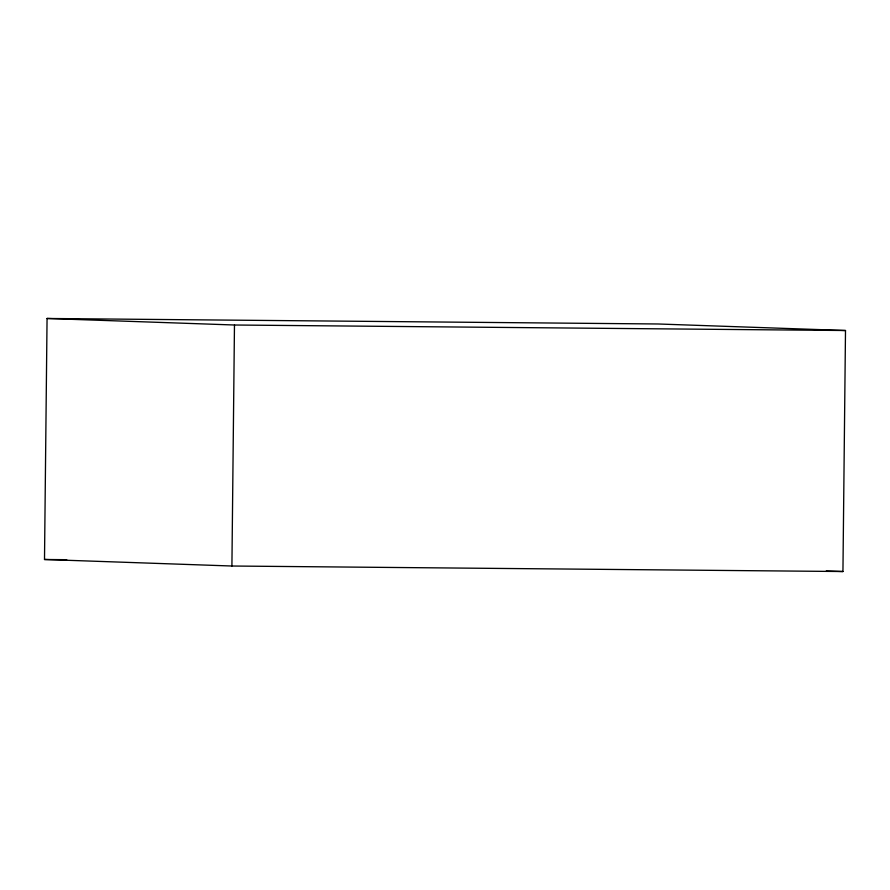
<?xml version="1.0" encoding="UTF-8"?>
<svg xmlns="http://www.w3.org/2000/svg" width="890" height="890" viewBox="0 0 890 890"><rect width="100%" height="100%" fill="white"/><g stroke="black" fill="none" stroke-linecap="round" stroke-linejoin="round"><path stroke-width="1.33" d="M44.5 559.487L47.059 318.475L658.088 323.982L845.5 330.513L842.941 571.525L231.912 566.018L44.5 559.487L66.717 559.688M231.912 566.018L234.47 325.006L47.059 318.475M234.47 325.006L845.5 330.513M826.276 570.946L842.941 571.525"/></g></svg>
